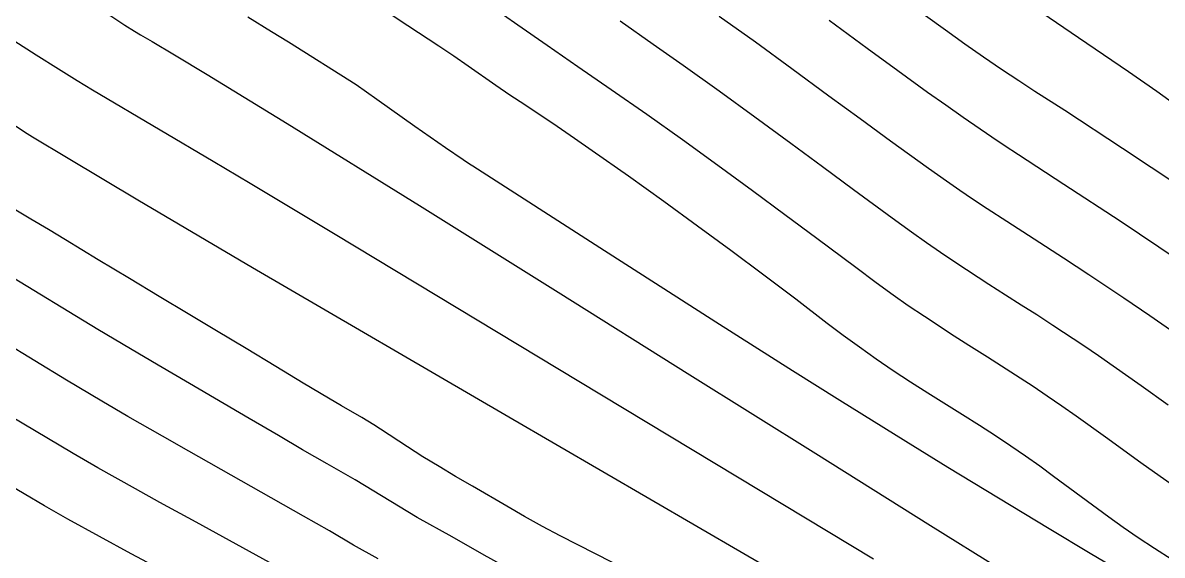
# Model space of a CAD drawing. Header units: millimetres. Extents: x 156921 to 159642, y 477538 to 479586.
# Drawn here: x 157642.85 to 157685.82, y 479059.67 to 479079.73 of the extents above; entities that cross this region are included whole.
import ezdxf

# ---------------------------------------------------------------- set-up
doc = ezdxf.new("R2010")
doc.units = ezdxf.units.MM
doc.header["$MEASUREMENT"] = 0
doc.layers.add('F0017111', color=94, linetype='Continuous', transparency=0.6)
doc.layers.add('F0017114', color=80, linetype='Continuous', transparency=0.6)

msp = doc.modelspace()

# ---------------------------------------------------------------- linework, layer by layer
at = {"layer": 'F0017111', "transparency": 33554521, "flags": 128}
for points in [[(157642.436, 479082.598), (157643.226, 479082.013), (157643.712, 479081.664), (157644.385, 479081.19), (157645.049, 479080.729), (157645.506, 479080.418), (157646.162, 479079.984), (157646.695, 479079.639), (157647.062, 479079.409), (157647.286, 479079.274), (157647.73, 479079.018), (157648.571, 479078.525), (157649.803, 479077.784), (157652.823, 479075.926), (157657.803, 479072.839), (157663.038, 479069.575), (157668.007, 479066.464), (157672.749, 479063.492), (157677.078, 479060.784), (157682.332, 479057.514)], [(157651.331, 479079.956), (157652.229, 479079.404), (157652.867, 479079.006), (157655.414, 479077.4), (157656.194, 479076.847), (157657.635, 479075.832), (157658.794, 479075.028), (157659.449, 479074.579), (157659.691, 479074.416), (157659.82, 479074.331), (157664.612, 479071.257), (157668.985, 479068.455), (157671.877, 479066.621), (157673.664, 479065.501), (157676.149, 479063.957), (157677.733, 479062.984), (157679.648, 479061.821), (157681.553, 479060.673), (157683.104, 479059.744), (157684.478, 479058.926)], [(157660.973, 479080.027), (157661.52, 479079.648), (157662.617, 479078.885), (157663.782, 479078.083), (157665.041, 479077.216), (157666.375, 479076.284), (157667.729, 479075.323), (157669.053, 479074.364), (157670.362, 479073.405), (157671.59, 479072.502), (157672.787, 479071.614), (157674.259, 479070.513), (157675.034, 479069.937), (157675.664, 479069.481), (157676.24, 479069.079), (157676.853, 479068.666), (157677.967, 479067.936), (157678.522, 479067.581), (157679.224, 479067.139), (157680.46, 479066.353), (157680.944, 479066.035), (157681.479, 479065.676), (157682.033, 479065.297), (157682.576, 479064.917), (157683.677, 479064.131), (157685.015, 479063.163), (157685.74, 479062.642), (157686.366, 479062.205)], [(157665.374, 479079.798), (157666.62, 479078.925), (157667.745, 479078.13), (157669.102, 479077.165), (157670.452, 479076.185), (157671.805, 479075.192), (157673.008, 479074.309), (157674.18, 479073.448), (157675.63, 479072.383), (157676.355, 479071.855), (157676.926, 479071.448), (157677.45, 479071.087), (157678.034, 479070.697), (157679.282, 479069.88), (157679.904, 479069.48), (157680.499, 479069.103), (157681.089, 479068.729), (157681.695, 479068.336), (157682.863, 479067.561), (157683.414, 479067.186), (157683.96, 479066.807), (157685.026, 479066.057), (157686.037, 479065.335)], [(157669.114, 479079.977), (157670.475, 479079.008), (157671.851, 479078.006), (157673.248, 479076.98), (157674.426, 479076.117), (157675.573, 479075.283), (157677.001, 479074.253), (157677.675, 479073.773), (157678.188, 479073.416), (157678.66, 479073.096), (157679.215, 479072.729), (157679.956, 479072.247), (157680.986, 479071.582), (157682.089, 479070.868), (157683.047, 479070.242), (157684.363, 479069.368), (157685.344, 479068.697), (157686.418, 479067.954)], [(157673.25, 479079.827), (157674.692, 479078.767), (157675.845, 479077.924), (157676.966, 479077.117), (157677.651, 479076.63), (157678.312, 479076.169), (157679.389, 479075.429), (157679.855, 479075.116), (157680.396, 479074.761), (157682.108, 479073.648), (157684.225, 479072.263), (157685.688, 479071.291), (157686.727, 479070.586)], [(157681.28, 479080.114), (157682.664, 479079.178), (157684.548, 479077.891), (157685.613, 479077.147), (157686.75, 479076.333)], [(157642.516, 479079.058), (157643.35, 479078.517), (157644.189, 479077.988), (157644.903, 479077.548), (157645.474, 479077.205), (157648.027, 479075.695), (157650.023, 479074.513), (157651.428, 479073.678), (157654.626, 479071.761), (157663.817, 479066.223), (157674.924, 479059.525)], [(157642.595, 479075.827), (157642.874, 479075.64), (157643.007, 479075.556), (157643.217, 479075.43), (157644.565, 479074.622), (157647.189, 479073.053), (157648.992, 479071.987), (157651.515, 479070.509), (157661.174, 479064.884), (157671.81, 479058.701)], [(157661.476, 479058.984), (157660.241, 479059.671), (157659.04, 479060.352), (157657.726, 479061.085), (157655.377, 479062.502), (157654.331, 479063.108), (157653.396, 479063.64), (157652.494, 479064.172), (157651.39, 479064.819), (157649.138, 479066.136), (157647.949, 479066.824), (157646.912, 479067.441), (157645.682, 479068.176), (157644.584, 479068.84), (157641.934, 479070.449)], [(157656.247, 479059.528), (157655.313, 479060.04), (157654.418, 479060.585), (157653.437, 479061.13), (157649.104, 479063.588), (157648.118, 479064.153), (157646.815, 479064.89), (157645.831, 479065.47), (157644.499, 479066.261), (157642.109, 479067.714)], [(157653.414, 479058.698), (157649.381, 479060.906), (157648.021, 479061.654), (157647.098, 479062.17), (157645.682, 479062.957), (157644.751, 479063.498), (157642.363, 479064.921)], [(157648.377, 479058.95), (157646.938, 479059.72), (157644.548, 479061.023), (157643.67, 479061.527), (157642.132, 479062.432)]]:
    msp.add_lwpolyline(points, dxfattribs=at)
at = {"layer": 'F0017114', "transparency": 33554521, "flags": 128}
for points in [[(157656.78, 479080.009), (157657.374, 479079.625), (157658.54, 479078.857), (157659.099, 479078.481), (157659.639, 479078.109), (157660.684, 479077.382), (157661.215, 479077.018), (157661.776, 479076.643), (157662.995, 479075.828), (157663.648, 479075.384), (157664.321, 479074.918), (157665.691, 479073.957), (157667.02, 479073.006), (157668.287, 479072.081), (157669.549, 479071.154), (157670.794, 479070.235), (157671.397, 479069.781), (157671.995, 479069.324), (157673.182, 479068.413), (157673.782, 479067.96), (157674.395, 479067.511), (157675.023, 479067.066), (157675.667, 479066.63), (157676.322, 479066.202), (157676.98, 479065.782), (157678.287, 479064.964), (157678.92, 479064.566), (157679.528, 479064.176), (157680.109, 479063.79), (157680.663, 479063.408), (157681.198, 479063.027), (157681.722, 479062.647), (157682.759, 479061.882), (157683.801, 479061.114), (157684.341, 479060.727), (157684.913, 479060.332), (157685.528, 479059.926), (157686.194, 479059.505)], [(157676.889, 479080.001), (157677.637, 479079.462), (157678.37, 479078.939), (157679.08, 479078.441), (157679.76, 479077.976), (157680.406, 479077.547), (157681.016, 479077.155), (157682.139, 479076.429), (157684.321, 479074.998), (157686.483, 479073.57)], [(157665.092, 479059.393), (157663.777, 479060.05), (157663.111, 479060.392), (157662.44, 479060.751), (157661.768, 479061.125), (157661.102, 479061.509), (157659.802, 479062.265), (157659.169, 479062.633), (157658.545, 479063.004), (157657.936, 479063.377), (157657.352, 479063.752), (157656.337, 479064.419), (157656.083, 479064.583), (157655.631, 479064.855), (157654.87, 479065.289), (157654.38, 479065.577), (157653.423, 479066.153), (157652.395, 479066.775), (157651.269, 479067.456), (157650.158, 479068.118), (157649.082, 479068.757), (157647.993, 479069.412), (157646.866, 479070.09), (157645.694, 479070.799), (157644.462, 479071.549), (157643.817, 479071.936), (157643.152, 479072.329), (157641.783, 479073.14)]]:
    msp.add_lwpolyline(points, dxfattribs=at)

doc.saveas('drawing.dxf')
